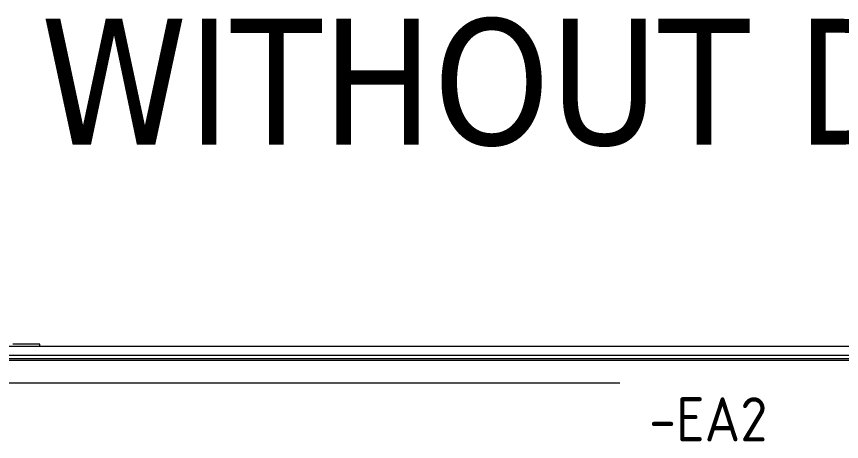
# Model space of a CAD drawing. Header units: millimetres. Extents: x 1359 to 3577, y 1333 to 3557.
# Drawn here: x 2958.2 to 3332.1, y 3364 to 3556.5 of the extents above; entities that cross this region are included whole.
import ezdxf
from ezdxf.enums import TextEntityAlignment as Align

# ---------------------------------------------------------------- set-up
doc = ezdxf.new("R2010")
doc.units = ezdxf.units.MM
doc.layers.add('000-PI-Oprema', color=30, linetype='Continuous', lineweight=5)
doc.layers.add('002-PI-Kabelska kanalica', color=150, linetype='Continuous')
doc.styles.add('PI0', font='isocpeur.ttf', dxfattribs={"width": 0.9})
doc.styles.add('Tahoma', font='tahoma.ttf')

# ---------------------------------------------------------------- blocks, each defined once
blk = doc.blocks.new('LL49 W 100-230V')
at = {"layer": '000-PI-Oprema', "color": 0, "linetype": 'ByBlock', "lineweight": 0, "ltscale": 0.25}
blk.add_line((45476.66, 36851.38), (46014.66, 36851.38), dxfattribs=at)

msp = doc.modelspace()

# ---------------------------------------------------------------- linework, layer by layer
at = {"layer": '002-PI-Kabelska kanalica', "color": 0, "linetype": 'ByBlock', "lineweight": 0}
for p, q in [((2478.821, 3407.155), (3446.321, 3407.155)), ((2968.671, 3408.155), (2956.471, 3408.155)), ((2968.671, 3407.155), (2968.671, 3408.155)), ((2478.821, 3403.155), (2965.221, 3403.155)), ((2965.221, 3403.155), (3446.321, 3403.155)), ((2962.846, 3400.655), (2466.571, 3400.655)), ((2478.821, 3401.655), (2962.846, 3401.655)), ((2962.846, 3401.655), (3446.321, 3401.655)), ((3458.383, 3400.655), (2962.846, 3400.655))]:
    msp.add_line(p, q, dxfattribs=at)

# ---------------------------------------------------------------- block references
msp.add_blockref('LL49 W 100-230V', (-42783.088, -33460.827), dxfattribs=at)

# ---------------------------------------------------------------- texts
at = {"layer": '002-PI-Kabelska kanalica', "color": 0, "linetype": 'ByBlock', "lineweight": 0, "style": 'Tahoma'}
msp.add_text('VISTA DI FRONTE SENZA PORTE/   FRONT VIEW WITHOUT DOORS', height=57, dxfattribs=at).set_placement((2458.779, 3526.983), align=Align.MIDDLE_CENTER)
at = {"layer": '002-PI-Kabelska kanalica', "color": 0, "linetype": 'ByBlock', "lineweight": 0, "style": 'PI0', "width": 0.9}
msp.add_text('-EA2', height=20, dxfattribs=at).set_placement((3271.662, 3374.055), align=Align.MIDDLE)

doc.saveas('drawing.dxf')
